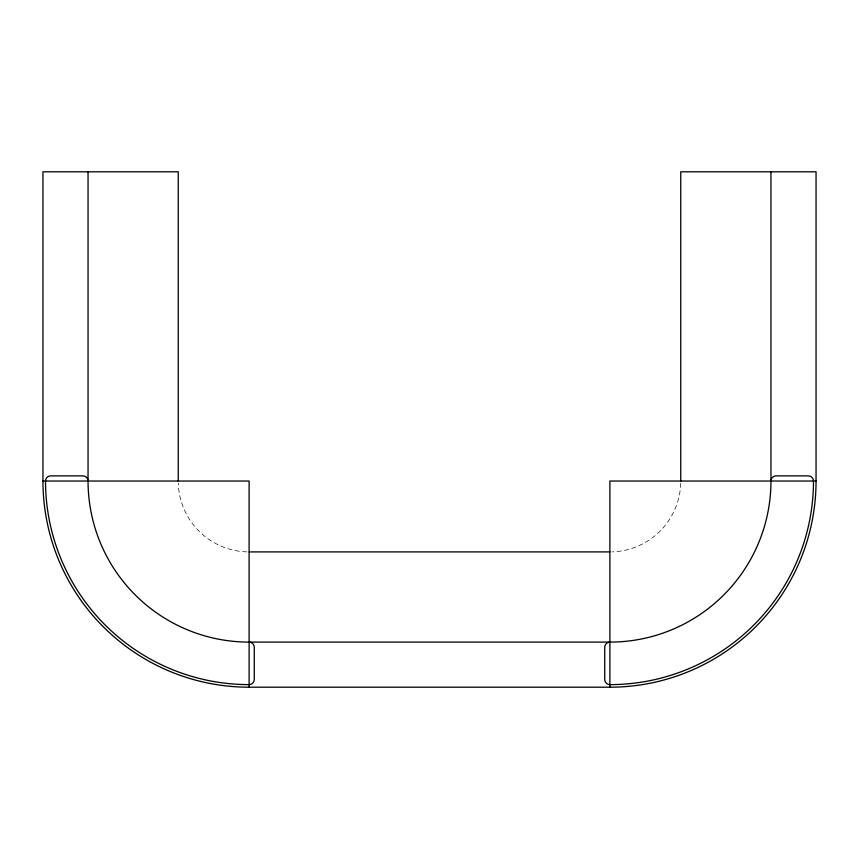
<?xml version="1.0" encoding="UTF-8"?>
<svg xmlns="http://www.w3.org/2000/svg" width="859" height="859" viewBox="0 0 859 859"><rect width="100%" height="100%" fill="white"/><g stroke="black" fill="none" stroke-linecap="round" stroke-linejoin="round"><path stroke-width="0.64" stroke-dasharray="4.29 3.22" d="M680.725 483.263A70.867 70.867 0 0 1 612.113 551.875M246.887 551.875A70.867 70.867 0 0 1 178.275 483.263"/><path stroke-width="1.29" d="M178.243 481.04L178.243 171.8L42.95 171.8L42.95 481.04L249.11 481.04L249.11 687.2L609.89 687.2A206.16 206.16 0 0 0 816.05 481.04L816.05 171.8L680.757 171.8L680.757 481.04M816.05 481.04L609.89 481.04L609.89 687.2M249.11 551.908L609.89 551.908M249.11 642.102A5.154 5.154 0 0 1 254.264 647.256L254.264 679.469A5.154 5.154 0 0 1 249.11 684.623A203.583 203.583 0 0 1 45.527 481.04A5.154 5.154 0 0 1 50.681 475.886L82.894 475.886A5.154 5.154 0 0 1 88.047 481.04A161.062 161.062 0 0 0 249.11 642.102L609.89 642.102A161.062 161.062 0 0 0 770.952 481.04A5.154 5.154 0 0 1 776.106 475.886L808.319 475.886A5.154 5.154 0 0 1 813.473 481.04A203.583 203.583 0 0 1 609.89 684.623A5.154 5.154 0 0 1 604.736 679.469L604.736 647.256A5.154 5.154 0 0 1 609.89 642.102M770.952 171.8L770.952 481.04M88.047 171.8L88.047 481.04M249.11 687.2A206.16 206.16 0 0 1 42.95 481.04"/></g></svg>
